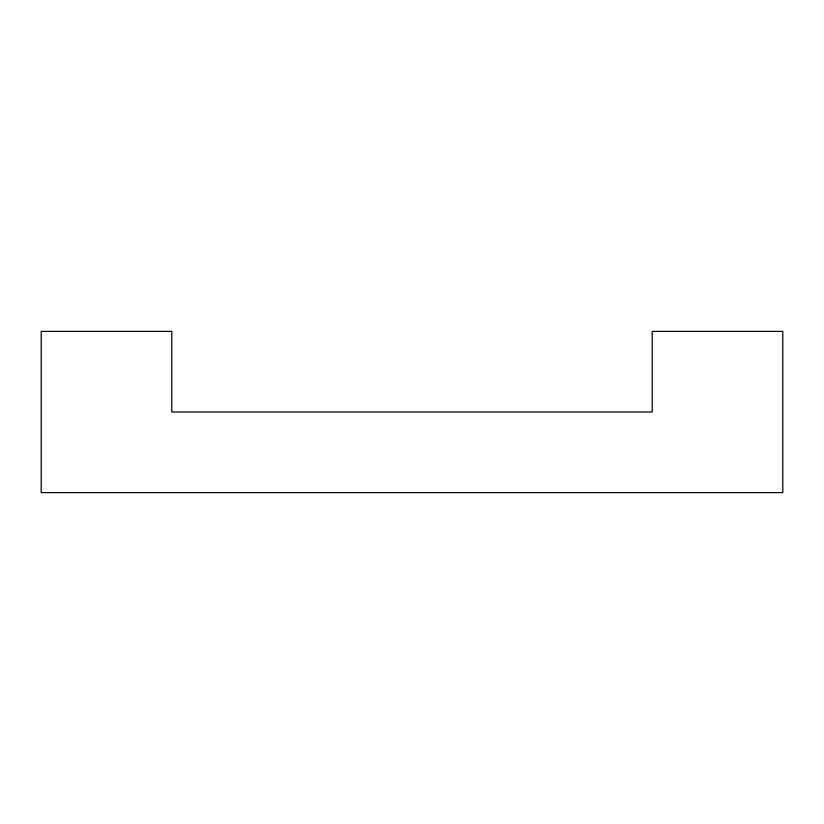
<?xml version="1.0" encoding="UTF-8"?>
<svg xmlns="http://www.w3.org/2000/svg" width="824" height="824" viewBox="0 0 824 824"><rect width="100%" height="100%" fill="white"/><g stroke="black" fill="none" stroke-linecap="round" stroke-linejoin="round"><path stroke-width="1.24" d="M171.783 331.392L41.2 331.392L41.2 492.608L782.8 492.608L782.8 331.392L652.217 331.392L652.217 412L171.783 412L171.783 331.392"/></g></svg>
